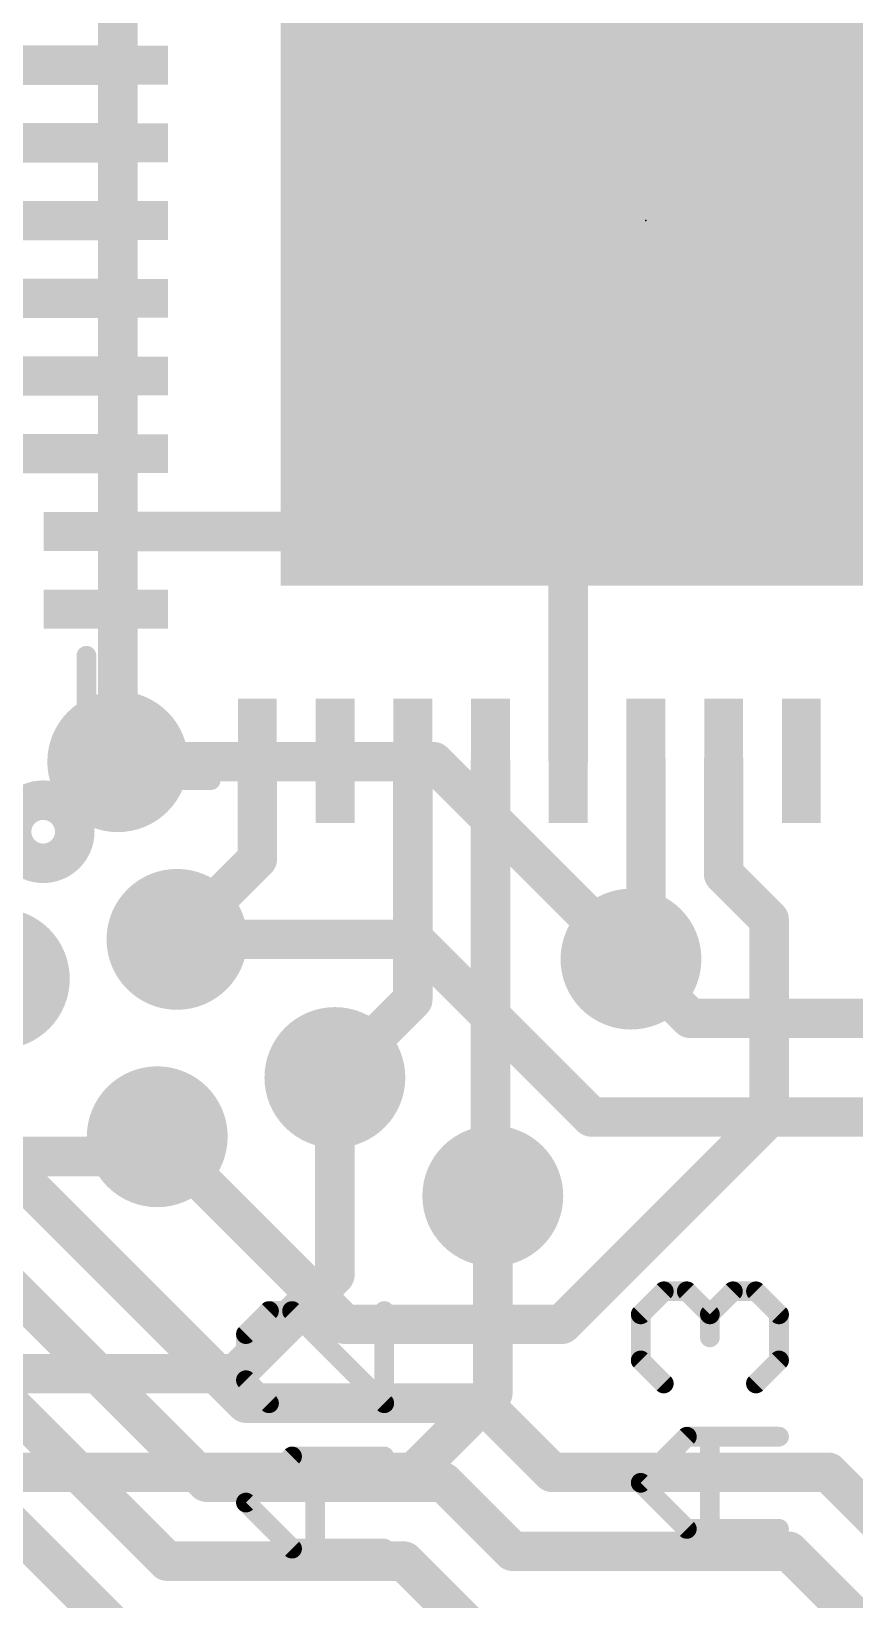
# Model space of a CAD drawing. Extents: x -8.4 to 62, y -6.5 to 32.8.
# Drawn here: x 19.76 to 25.06, y 2.23 to 12.32 of the extents above; entities that cross this region are included whole.
import ezdxf

# ---------------------------------------------------------------- set-up
doc = ezdxf.new("R2010")
doc.units = 0
for name, color, linetype in [('1', 12, 'CONTINUOUS'), ('16', 132, 'CONTINUOUS'), ('18', 110, 'CONTINUOUS'), ('21', 40, 'CONTINUOUS'), ('23', 40, 'CONTINUOUS')]:
    doc.layers.add(name, color=color, linetype=linetype)

# ---------------------------------------------------------------- blocks, each defined once
blk = doc.blocks.new('RECT')
blk.add_solid([(-0.5, -0.5), (0.5, -0.5), (-0.5, 0.5), (0.5, 0.5)])
blk = doc.blocks.new('ROUNDV')
at = {"const_width": 0.5}
blk.add_lwpolyline([(0, -0.25, 1), (0, 0.25, 1), (0, -0.25)], format="xyb", dxfattribs=at)

msp = doc.modelspace()

# ---------------------------------------------------------------- linework, layer by layer
at = {"layer": '1', "const_width": 0.254}
for points in [[(26.2182, 13.6452), (23.876, 11.303)], [(22.0774, 13.1016), (23.876, 11.303)], [(20.2432, 12.1016), (18.1976, 12.1016)], [(18.4596, 11.6016), (20.2432, 11.6016)], [(25.0774, 10.1016), (23.876, 11.303)], [(23.876, 11.303), (23.876, 11.176)], [(23.876, 11.176), (23.749, 11.049)], [(18.7216, 11.1016), (20.2432, 11.1016)], [(22.3096, 9.6096), (23.749, 11.049)], [(23.2182, 10.5182), (23.749, 11.049)], [(20.2432, 10.6016), (18.9836, 10.6016)], [(23.2182, 7.6266), (23.2182, 10.5182)], [(19.2456, 10.1016), (20.2432, 10.1016)], [(27.1932, 10.1016), (25.0774, 10.1016)], [(20.2432, 9.6016), (19.5076, 9.6016)], [(22.3096, 9.1016), (22.3096, 9.6096)], [(20.2432, 9.1016), (22.3096, 9.1016)], [(20.2432, 8.6016), (20.32, 8.5248)], [(20.32, 8.5248), (20.32, 7.62)], [(21.2182, 7.6266), (21.2182, 6.9942)], [(22.2182, 7.6266), (22.2182, 6.0892)], [(22.7182, 7.6266), (22.7182, 4.8408)], [(23.7182, 7.6266), (23.7182, 6.4462)], [(24.2182, 7.6266), (24.2182, 6.8968)], [(21.2182, 6.9942), (20.701, 6.477)], [(24.2182, 6.8968), (24.511, 6.604)], [(24.511, 6.604), (24.511, 5.334)], [(23.7182, 6.4462), (23.622, 6.35)], [(22.2182, 6.0892), (21.717, 5.588)], [(21.1455, 3.4925), (18.669, 5.969)], [(18.161, 5.715), (20.8915, 2.9845)], [(20.6375, 2.4765), (17.653, 5.461)], [(24.511, 5.334), (23.1775, 4.0005)], [(21.082, 1.27), (17.145, 5.207)], [(20.574, 5.207), (21.7805, 4.0005)], [(22.7182, 4.8408), (22.733, 4.826)], [(21.7805, 4.0005), (23.1775, 4.0005)], [(22.6695, 3.4925), (21.1455, 3.4925)], [(23.114, 3.048), (22.6695, 3.4925)], [(24.892, 3.048), (23.114, 3.048)], [(25.4, 2.54), (24.892, 3.048)], [(20.8915, 2.9845), (22.4155, 2.9845)], [(22.4155, 2.9845), (22.86, 2.54)], [(22.86, 2.54), (24.638, 2.54)], [(24.638, 2.54), (25.908, 1.27)], [(22.1615, 2.4765), (20.6375, 2.4765)], [(23.368, 1.27), (22.1615, 2.4765)]]:
    msp.add_lwpolyline(points, dxfattribs=at)
at = {"layer": '1', "const_width": 0.127}
for points in [[(20.2432, 12.0381, 1), (20.2432, 12.1651)], [(20.2432, 11.5381, 1), (20.2432, 11.6651)], [(23.9209, 11.3479, 1), (23.8311, 11.2581)], [(23.9395, 11.303, 1), (23.8125, 11.303)], [(23.8311, 11.3479, 1), (23.9209, 11.2581)], [(23.8311, 11.2581, 1), (23.9209, 11.3479)], [(23.9209, 11.1311, 1), (23.8311, 11.2209)], [(20.2432, 11.0381, 1), (20.2432, 11.1651)], [(23.8125, 11.176, 1), (23.9395, 11.176)], [(23.7041, 11.0939, 1), (23.7939, 11.0041)], [(23.7939, 11.0041, 1), (23.7041, 11.0939)], [(23.7939, 11.0041, 1), (23.7041, 11.0939)], [(20.2432, 10.5381, 1), (20.2432, 10.6651)], [(23.2817, 10.5182, 1), (23.1547, 10.5182)], [(23.1733, 10.5631, 1), (23.2631, 10.4733)], [(20.2432, 10.0381, 1), (20.2432, 10.1651)], [(25.0774, 10.1651, 1), (25.0774, 10.0381)], [(25.0325, 10.0567, 1), (25.1223, 10.1465)], [(20.2432, 9.5381, 1), (20.2432, 9.6651)], [(22.3731, 9.6096, 1), (22.2461, 9.6096)], [(22.2647, 9.6545, 1), (22.3545, 9.5647)], [(20.2432, 9.1651, 1), (20.2432, 9.0381)], [(22.3096, 9.0381, 1), (22.3096, 9.1651)], [(22.2461, 9.1016, 1), (22.3731, 9.1016)], [(20.2881, 8.6465, 1), (20.1983, 8.5567)], [(20.3835, 8.5248, 1), (20.2565, 8.5248)], [(20.2751, 8.4799, 1), (20.3649, 8.5697)], [(20.2565, 7.62, 1), (20.3835, 7.62)], [(21.2817, 7.6266, 1), (21.1547, 7.6266)], [(22.2817, 7.6266, 1), (22.1547, 7.6266)], [(22.7817, 7.6266, 1), (22.6547, 7.6266)], [(23.1547, 7.6266, 1), (23.2817, 7.6266)], [(23.7817, 7.6266, 1), (23.6547, 7.6266)], [(24.2817, 7.6266, 1), (24.1547, 7.6266)], [(21.2631, 6.9493, 1), (21.1733, 7.0391)], [(21.1547, 6.9942, 1), (21.2817, 6.9942)], [(24.2631, 6.9417, 1), (24.1733, 6.8519)], [(24.1547, 6.8968, 1), (24.2817, 6.8968)], [(24.5745, 6.604, 1), (24.4475, 6.604)], [(24.4661, 6.5591, 1), (24.5559, 6.6489)], [(20.6561, 6.5219, 1), (20.7459, 6.4321)], [(23.7631, 6.4013, 1), (23.6733, 6.4911)], [(23.5771, 6.3949, 1), (23.6669, 6.3051)], [(23.6547, 6.4462, 1), (23.7817, 6.4462)], [(22.2631, 6.0443, 1), (22.1733, 6.1341)], [(22.1547, 6.0892, 1), (22.2817, 6.0892)], [(21.6721, 5.6329, 1), (21.7619, 5.5431)], [(24.5559, 5.2891, 1), (24.4661, 5.3789)], [(24.4475, 5.334, 1), (24.5745, 5.334)], [(20.6189, 5.2519, 1), (20.5291, 5.1621)], [(22.7631, 4.8857, 1), (22.6733, 4.7959)], [(22.6547, 4.8408, 1), (22.7817, 4.8408)], [(22.6881, 4.7811, 1), (22.7779, 4.8709)], [(21.7805, 4.064, 1), (21.7805, 3.937)], [(21.7356, 3.9556, 1), (21.8254, 4.0454)], [(23.1326, 4.0454, 1), (23.2224, 3.9556)], [(23.1775, 3.937, 1), (23.1775, 4.064)], [(21.1455, 3.556, 1), (21.1455, 3.429)], [(21.1006, 3.4476, 1), (21.1904, 3.5374)], [(22.7144, 3.5374, 1), (22.6246, 3.4476)], [(22.6695, 3.429, 1), (22.6695, 3.556)], [(23.114, 3.1115, 1), (23.114, 2.9845)], [(23.0691, 3.0031, 1), (23.1589, 3.0929)], [(24.9369, 3.0929, 1), (24.8471, 3.0031)], [(24.892, 2.9845, 1), (24.892, 3.1115)], [(20.8915, 3.048, 1), (20.8915, 2.921)], [(20.8466, 2.9396, 1), (20.9364, 3.0294)], [(22.4604, 3.0294, 1), (22.3706, 2.9396)], [(22.4155, 2.921, 1), (22.4155, 3.048)], [(22.86, 2.6035, 1), (22.86, 2.4765)], [(22.8151, 2.4951, 1), (22.9049, 2.5849)], [(24.6829, 2.5849, 1), (24.5931, 2.4951)], [(24.638, 2.4765, 1), (24.638, 2.6035)], [(20.6375, 2.54, 1), (20.6375, 2.413)], [(20.5926, 2.4316, 1), (20.6824, 2.5214)], [(22.2064, 2.5214, 1), (22.1166, 2.4316)], [(22.1615, 2.413, 1), (22.1615, 2.54)]]:
    msp.add_lwpolyline(points, format="xyb", dxfattribs=at)
at = {"layer": '16', "const_width": 0.254}
for points in [[(20.32, 14.732), (20.32, 7.62)], [(22.352, 7.62), (20.32, 7.62)], [(22.352, 7.62), (23.622, 6.35)], [(22.225, 6.477), (20.701, 6.477)], [(23.368, 5.334), (22.225, 6.477)], [(24.003, 5.969), (23.622, 6.35)], [(27.94, 5.969), (24.003, 5.969)], [(21.717, 4.318), (21.717, 5.588)], [(30.099, 5.334), (23.368, 5.334)], [(20.447, 5.08), (20.574, 5.207)], [(14.224, 5.08), (20.447, 5.08)], [(22.733, 3.556), (22.733, 4.826)], [(21.082, 3.683), (21.717, 4.318)], [(12.065, 3.683), (21.082, 3.683)], [(22.225, 3.048), (22.733, 3.556)], [(11.938, 3.048), (22.225, 3.048)]]:
    msp.add_lwpolyline(points, dxfattribs=at)
at = {"layer": '16', "const_width": 0.127}
for points in [[(20.32, 7.6835, 1), (20.32, 7.5565)], [(20.2565, 7.62, 1), (20.3835, 7.62)], [(22.3969, 7.6649, 1), (22.3071, 7.5751)], [(22.352, 7.5565, 1), (22.352, 7.6835)], [(20.701, 6.5405, 1), (20.701, 6.4135)], [(22.2699, 6.5219, 1), (22.1801, 6.4321)], [(22.225, 6.4135, 1), (22.225, 6.5405)], [(23.6669, 6.3949, 1), (23.5771, 6.3051)], [(23.5771, 6.3051, 1), (23.6669, 6.3949)], [(24.003, 6.0325, 1), (24.003, 5.9055)], [(23.9581, 5.9241, 1), (24.0479, 6.0139)], [(21.7805, 5.588, 1), (21.6535, 5.588)], [(23.368, 5.3975, 1), (23.368, 5.2705)], [(23.3231, 5.2891, 1), (23.4129, 5.3789)], [(20.6189, 5.1621, 1), (20.5291, 5.2519)], [(20.4021, 5.1249, 1), (20.4919, 5.0351)], [(20.447, 5.0165, 1), (20.447, 5.1435)], [(22.7965, 4.826, 1), (22.6695, 4.826)], [(21.7619, 4.2731, 1), (21.6721, 4.3629)], [(21.6535, 4.318, 1), (21.7805, 4.318)], [(21.0371, 3.7279, 1), (21.1269, 3.6381)], [(21.082, 3.6195, 1), (21.082, 3.7465)], [(22.7779, 3.5111, 1), (22.6881, 3.6009)], [(22.6695, 3.556, 1), (22.7965, 3.556)], [(22.1801, 3.0929, 1), (22.2699, 3.0031)], [(22.225, 2.9845, 1), (22.225, 3.1115)]]:
    msp.add_lwpolyline(points, format="xyb", dxfattribs=at)
at = {"layer": '21', "const_width": 0.127}
for points in [[(20.1182, 8.3016), (20.1182, 7.5016)], [(20.1182, 7.5016), (20.9182, 7.5016)], [(23.6847, 4.0644), (23.833, 4.2127)], [(23.833, 4.2127), (23.9813, 4.2127)], [(23.9813, 4.2127), (24.1296, 4.0644)], [(24.1296, 4.0644), (24.2779, 4.2127)], [(24.2779, 4.2127), (24.4262, 4.2127)], [(24.4262, 4.2127), (24.5745, 4.0644)], [(21.293, 4.0857), (21.1447, 3.9374)], [(21.4413, 4.0857), (21.293, 4.0857)], [(22.0345, 3.4925), (21.4413, 4.0857)], [(22.0345, 4.0857), (22.0345, 3.4925)], [(23.6847, 3.7678), (23.6847, 4.0644)], [(24.1296, 4.0644), (24.1296, 3.9161)], [(24.5745, 4.0644), (24.5745, 3.7678)], [(21.1447, 3.9374), (21.1447, 3.6408)], [(23.833, 3.6195), (23.6847, 3.7678)], [(24.5745, 3.7678), (24.4262, 3.6195)], [(21.1447, 3.6408), (21.293, 3.4925)], [(23.6847, 2.9806), (23.9813, 3.2772)], [(23.9813, 3.2772), (24.5745, 3.2772)], [(24.1296, 2.684), (24.1296, 3.2772)], [(21.1447, 2.8536), (21.4413, 3.1502)], [(21.4413, 3.1502), (22.0345, 3.1502)], [(21.5896, 2.557), (21.5896, 3.1502)], [(23.9813, 2.684), (23.6847, 2.9806)], [(21.4413, 2.557), (21.1447, 2.8536)], [(24.5745, 2.684), (23.9813, 2.684)], [(22.0345, 2.557), (21.4413, 2.557)]]:
    msp.add_lwpolyline(points, dxfattribs=at)
at = {"layer": '21'}
for points, const_width in [([(20.1499, 8.3016, 1), (20.0864, 8.3016)], 0.0635), ([(19.8402, 7.0426, 1), (19.8402, 7.2966, 1), (19.8402, 7.0426)], 0.4064), ([(20.1182, 7.5334, 1), (20.1182, 7.4699)], 0.0635), ([(20.0864, 7.5016, 1), (20.1499, 7.5016)], 0.0635), ([(20.9182, 7.4699, 1), (20.9182, 7.5334)], 0.0635), ([(23.833, 4.2444, 1), (23.833, 4.1809)], 0.0635), ([(23.8555, 4.1902, 1), (23.8106, 4.2351)], 0.0635), ([(24.0038, 4.2351, 1), (23.9589, 4.1902)], 0.0635), ([(23.9813, 4.1809, 1), (23.9813, 4.2444)], 0.0635), ([(24.2779, 4.2444, 1), (24.2779, 4.1809)], 0.0635), ([(24.3004, 4.1902, 1), (24.2555, 4.2351)], 0.0635), ([(24.4487, 4.2351, 1), (24.4038, 4.1902)], 0.0635), ([(24.4262, 4.1809, 1), (24.4262, 4.2444)], 0.0635), ([(21.293, 4.1174, 1), (21.293, 4.0539)], 0.0635), ([(21.3155, 4.0632, 1), (21.2706, 4.1081)], 0.0635), ([(21.4638, 4.1081, 1), (21.4189, 4.0632)], 0.0635), ([(21.4413, 4.0539, 1), (21.4413, 4.1174)], 0.0635), ([(22.0663, 4.0857, 1), (22.0028, 4.0857)], 0.0635), ([(23.7165, 4.0644, 1), (23.653, 4.0644)], 0.0635), ([(23.6623, 4.0868, 1), (23.7072, 4.0419)], 0.0635), ([(24.1614, 4.0644, 1), (24.0979, 4.0644)], 0.0635), ([(24.1072, 4.0868, 1), (24.1521, 4.0419)], 0.0635), ([(24.1072, 4.0419, 1), (24.1521, 4.0868)], 0.0635), ([(24.6062, 4.0644, 1), (24.5428, 4.0644)], 0.0635), ([(24.552, 4.0419, 1), (24.597, 4.0868)], 0.0635), ([(21.1765, 3.9374, 1), (21.113, 3.9374)], 0.0635), ([(21.1223, 3.9598, 1), (21.1672, 3.9149)], 0.0635), ([(24.0979, 3.9161, 1), (24.1614, 3.9161)], 0.0635), ([(23.653, 3.7678, 1), (23.7165, 3.7678)], 0.0635), ([(23.7072, 3.7902, 1), (23.6623, 3.7453)], 0.0635), ([(24.5428, 3.7678, 1), (24.6062, 3.7678)], 0.0635), ([(24.597, 3.7453, 1), (24.552, 3.7902)], 0.0635), ([(21.1672, 3.6632, 1), (21.1223, 3.6183)], 0.0635), ([(21.113, 3.6408, 1), (21.1765, 3.6408)], 0.0635), ([(23.8106, 3.597, 1), (23.8555, 3.642)], 0.0635), ([(24.4038, 3.642, 1), (24.4487, 3.597)], 0.0635), ([(21.2706, 3.47, 1), (21.3155, 3.515)], 0.0635), ([(22.012, 3.47, 1), (22.057, 3.515)], 0.0635), ([(22.0028, 3.4925, 1), (22.0663, 3.4925)], 0.0635), ([(23.9813, 3.3089, 1), (23.9813, 3.2454)], 0.0635), ([(24.0038, 3.2547, 1), (23.9589, 3.2996)], 0.0635), ([(24.1614, 3.2772, 1), (24.0979, 3.2772)], 0.0635), ([(24.5745, 3.2454, 1), (24.5745, 3.3089)], 0.0635), ([(21.4413, 3.1819, 1), (21.4413, 3.1184)], 0.0635), ([(21.4638, 3.1277, 1), (21.4189, 3.1726)], 0.0635), ([(21.6214, 3.1502, 1), (21.5579, 3.1502)], 0.0635), ([(22.0345, 3.1184, 1), (22.0345, 3.1819)], 0.0635), ([(23.7072, 3.003, 1), (23.6623, 2.9581)], 0.0635), ([(23.6623, 3.003, 1), (23.7072, 2.9581)], 0.0635), ([(21.1672, 2.876, 1), (21.1223, 2.8311)], 0.0635), ([(21.1223, 2.876, 1), (21.1672, 2.8311)], 0.0635), ([(23.9813, 2.7157, 1), (23.9813, 2.6522)], 0.0635), ([(23.9589, 2.6615, 1), (24.0038, 2.7064)], 0.0635), ([(24.5745, 2.6522, 1), (24.5745, 2.7157)], 0.0635), ([(24.0979, 2.684, 1), (24.1614, 2.684)], 0.0635), ([(21.4413, 2.5887, 1), (21.4413, 2.5252)], 0.0635), ([(21.4189, 2.5345, 1), (21.4638, 2.5794)], 0.0635), ([(21.5579, 2.557, 1), (21.6214, 2.557)], 0.0635), ([(22.0345, 2.5252, 1), (22.0345, 2.5887)], 0.0635)]:
    msp.add_lwpolyline(points, format="xyb", dxfattribs=dict(at, const_width=const_width))
at = {"layer": '23'}
msp.add_point((23.7182, 11.1016), dxfattribs=at)

# ---------------------------------------------------------------- block references
at = {"layer": '1'}
for p, xscale, yscale in [((23.7182, 11.1016), 4.7, 4.7), ((20.2432, 12.1016), 0.8, 0.25), ((20.2432, 11.6016), 0.8, 0.25), ((20.2432, 11.1016), 0.8, 0.25), ((20.2432, 10.6016), 0.8, 0.25), ((20.2432, 10.1016), 0.8, 0.25), ((20.2432, 9.6016), 0.8, 0.25), ((20.2432, 9.1016), 0.8, 0.25), ((20.2432, 8.6016), 0.8, 0.25)]:
    msp.add_blockref('RECT', p, dxfattribs=dict(at, xscale=xscale, yscale=yscale))
at = {"layer": '1', "xscale": 0.8, "yscale": 0.25, "rotation": 90}
for p in [(21.2182, 7.6266), (21.7182, 7.6266), (22.2182, 7.6266), (22.7182, 7.6266), (23.2182, 7.6266), (23.7182, 7.6266), (24.2182, 7.6266), (24.7182, 7.6266)]:
    msp.add_blockref('RECT', p, dxfattribs=at)
at = {"layer": '18', "xscale": 0.9064, "yscale": 0.9064}
for p in [(23.749, 11.049), (23.749, 11.049), (20.32, 7.62), (20.32, 7.62), (20.701, 6.477), (20.701, 6.477), (23.622, 6.35), (23.622, 6.35), (19.558, 6.223), (19.558, 6.223), (21.717, 5.588), (21.717, 5.588), (20.574, 5.207), (20.574, 5.207), (22.733, 4.826), (22.733, 4.826)]:
    msp.add_blockref('ROUNDV', p, dxfattribs=at)

doc.saveas('drawing.dxf')
